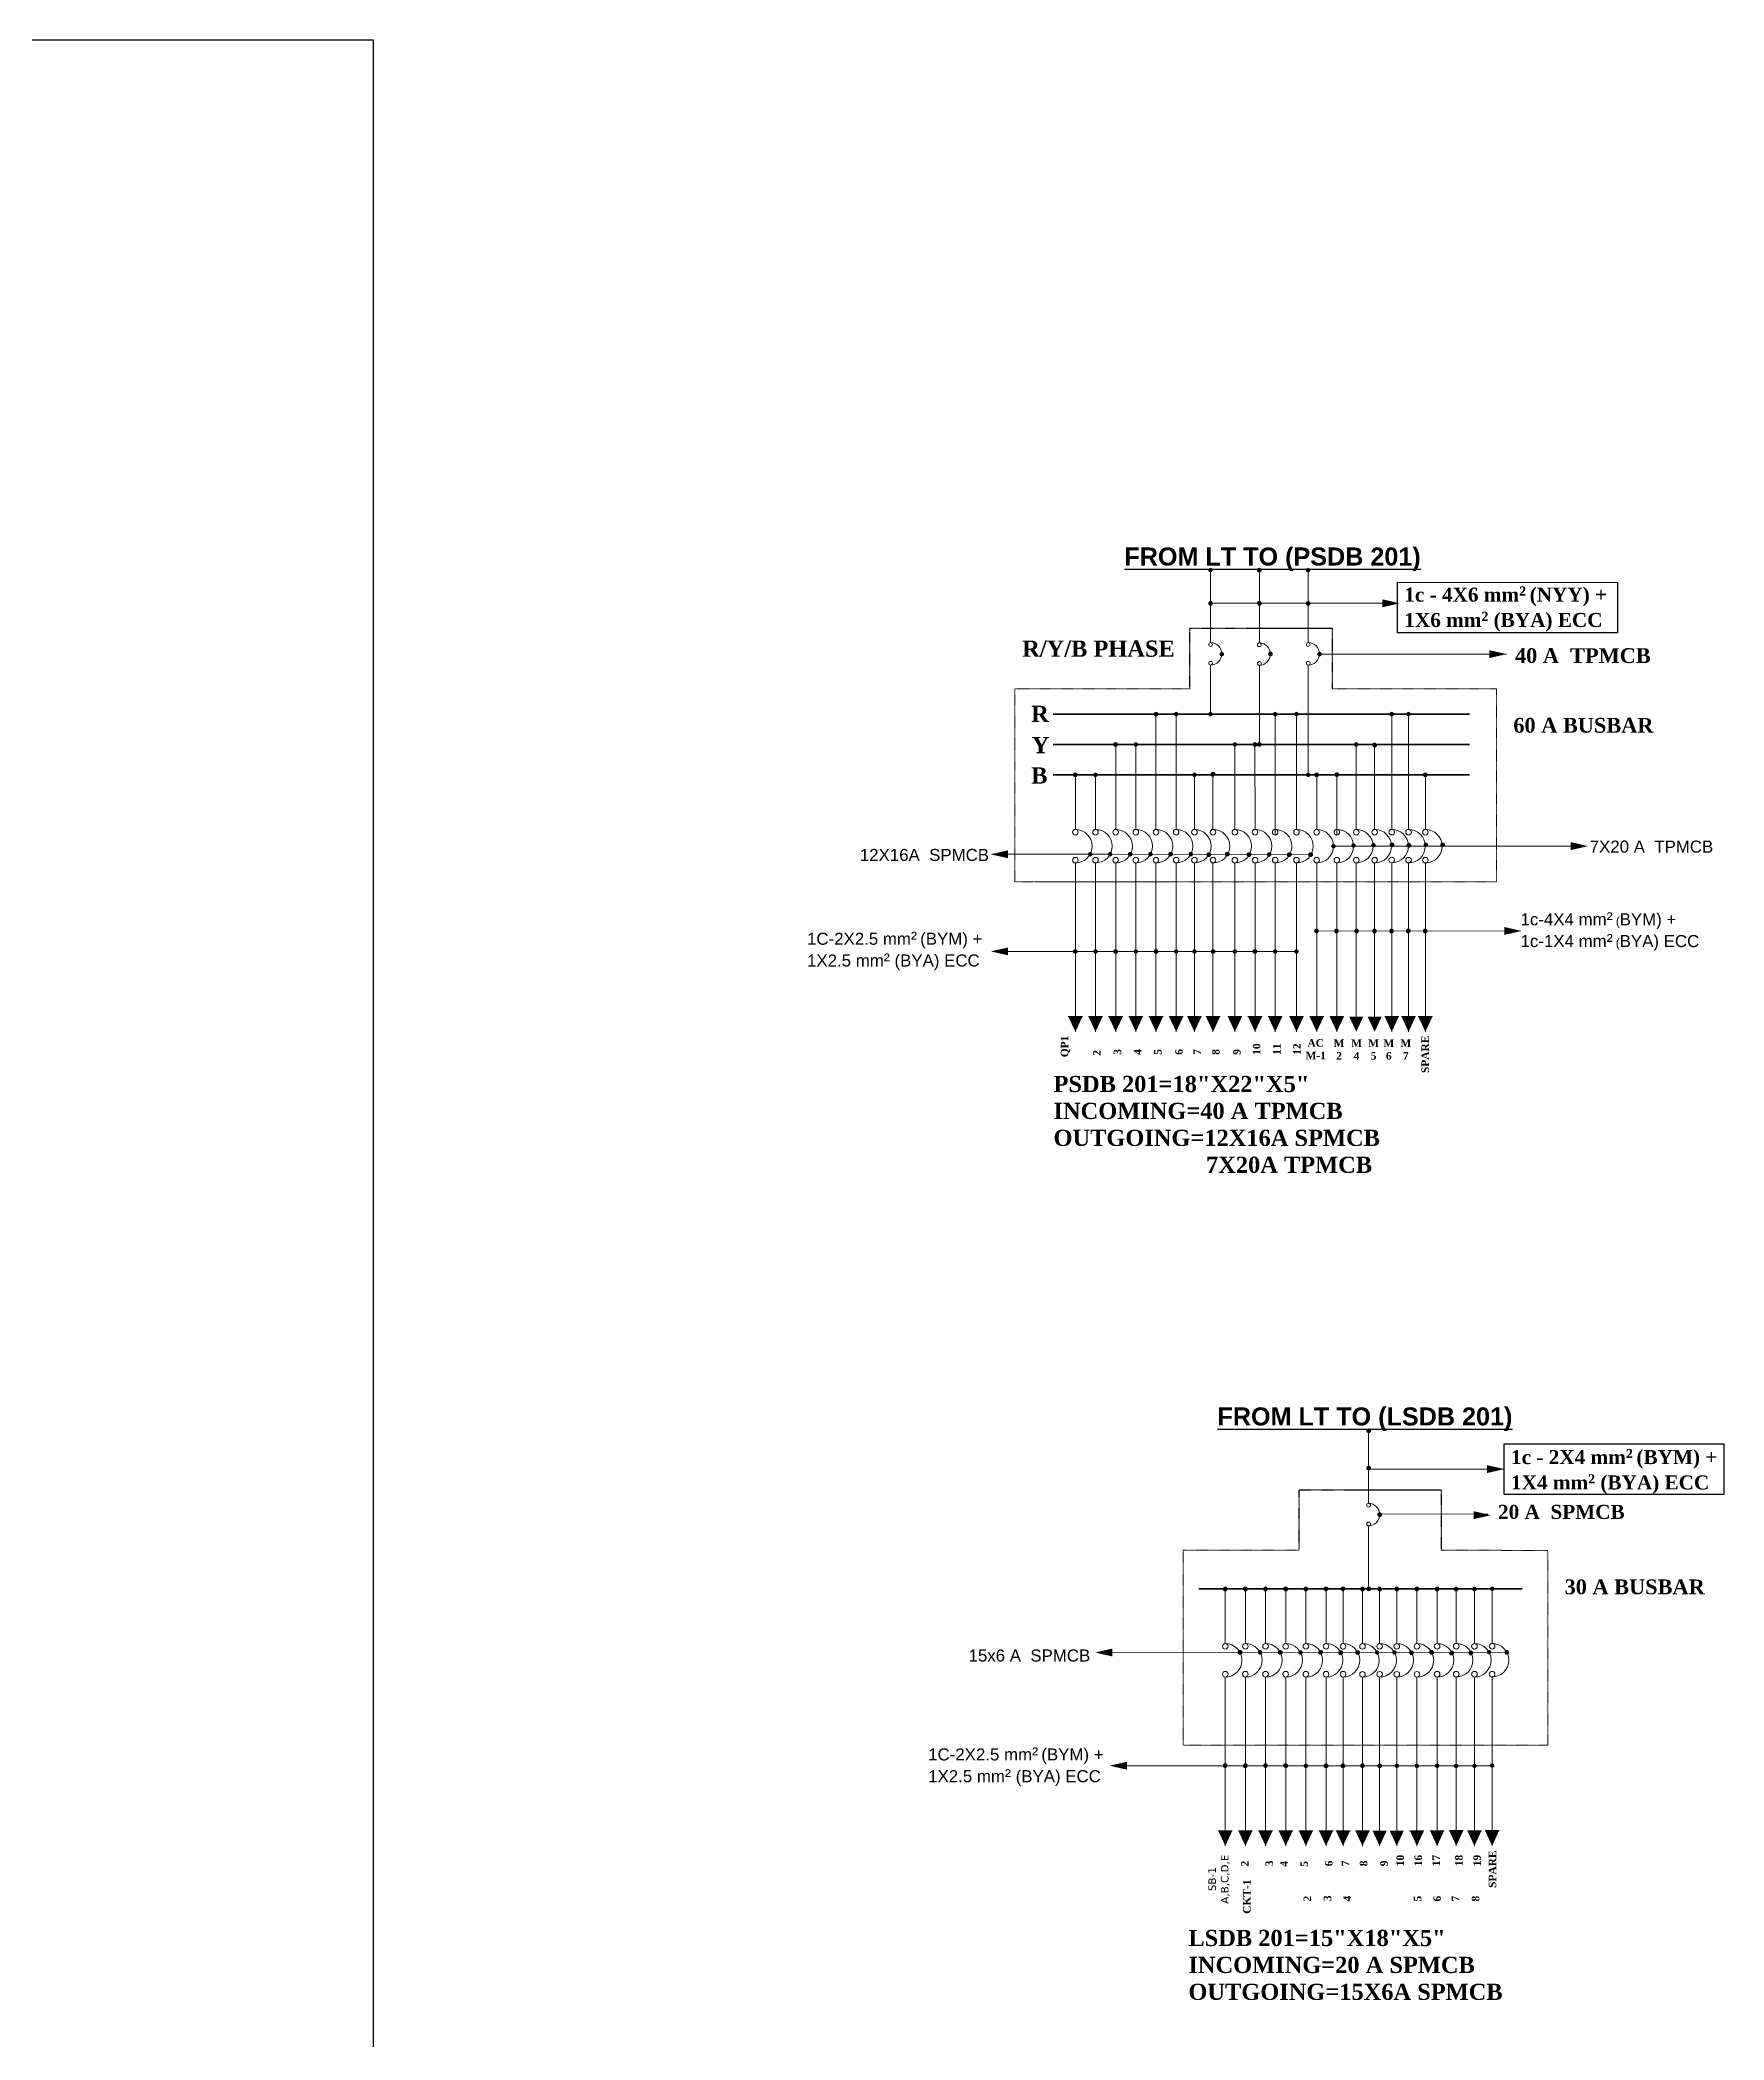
# Model space of a CAD drawing. Header units: inches. Extents: x -12 to 20935469, y -1604 to 24729220.
# Drawn here: x 20826106 to 20826774, y 24658641 to 24659435 of the extents above; entities that cross this region are included whole.
import ezdxf

# ---------------------------------------------------------------- set-up
doc = ezdxf.new("R2010")
doc.units = ezdxf.units.IN
doc.header["$LTSCALE"] = 0.03
doc.header["$MEASUREMENT"] = 0
for name, pattern in [('DASHDOT', [1, 0.5, -0.25, 0, -0.25]), ('DASHDOTX2', [2, 1, -0.5, 0, -0.5]), ('DOT', [0.25, 0, -0.25])]:
    doc.linetypes.add(name, pattern=pattern)
for name, color, linetype in [('AC TEXT', 151, 'DOT'), ('FDB', 5, 'Continuous'), ('H', 154, 'Continuous'), ('SSDB TXT', 7, 'Continuous'), ('TEXT', 7, 'Continuous')]:
    doc.layers.add(name, color=color, linetype=linetype)
for name, color, linetype, lineweight in [('CIRCUIT', 7, 'Continuous', 0), ('CKT-CABLE', 3, 'Continuous', 9), ('ELECT', 8, 'Continuous', 0), ('Hatch', 253, 'Continuous', 15), ('Power pts', 6, 'DASHDOTX2', 25), ('SB', 1, 'DASHDOT', 30)]:
    doc.layers.add(name, color=color, linetype=linetype, lineweight=lineweight)
doc.styles.add('MtXpl_Swis721_Lt_BT', font='swissl.ttf')
doc.styles.get("Standard").update_dxf_attribs({"font": 'timesbd.ttf'})

# ---------------------------------------------------------------- blocks, each defined once
blk = doc.blocks.new('CIRCUIT')
at = {"layer": 'CIRCUIT'}
h = blk.add_hatch(color=256, dxfattribs=at)
h.dxf.hatch_style = 1
h.paths.add_polyline_path([(-12531.4, -5028.75), (-12534.2, -5028.75), (-12531.4, -5034.78)])
h.paths.add_polyline_path([(-12528.61, -5028.75), (-12531.4, -5028.75), (-12531.4, -5034.78)])
at = {"layer": 'CIRCUIT', "linetype": 'ByBlock', "ltscale": 10}
for p, q in [((-12531.4, -4932.73), (-12531.4, -4954.43)), ((-12531.4, -4967.73), (-12531.4, -5028.75)), ((-12531.4, -5028.75), (-12531.4, -5034.78))]:
    blk.add_line(p, q, dxfattribs=at)
at = {"layer": 'CIRCUIT'}
blk.add_line((-12534.2, -5028.75), (-12528.61, -5028.75), dxfattribs=at)
at = {"layer": 'CIRCUIT', "linetype": 'ByBlock', "ltscale": 10}
for centre in [(-12531.4, -4955.54), (-12531.4, -4966.62)]:
    blk.add_circle(centre, 1.11, dxfattribs=at)
at = {"layer": 'CIRCUIT'}
blk.add_arc((-12531.41, -4961.08), 6.65, 270.0451, 89.9549, dxfattribs=at)
blk = doc.blocks.new('circle')
at = {"layer": 'H'}
h = blk.add_hatch(color=256, dxfattribs=at)
h.dxf.hatch_style = 1
h.paths.add_polyline_path([(20826700.3, 24643785.82, 1), (20826698.81, 24643785.82, 1)])
at = {"layer": 'CIRCUIT'}
blk.add_circle((20826699.55, 24643785.82), 0.744, dxfattribs=at)
blk = doc.blocks.new('LSDB CON')
at = {"layer": 'CIRCUIT'}
for p, q in [((20826699.36, 24647886.92), (20826699.36, 24647858.1)), ((20826699.36, 24647849.16), (20826699.36, 24647834.28)), ((20826699.36, 24647834.28), (20826699.36, 24647824.16))]:
    blk.add_line(p, q, dxfattribs=at)
for centre in [(20826699.36, 24647872.08), (20826699.36, 24647857.35), (20826699.36, 24647849.91)]:
    blk.add_circle(centre, 0.744, dxfattribs=at)
blk.add_arc((20826699.29, 24647853.63), 4.47, 270.92808, 89.07192, dxfattribs=at)
at = {"layer": 'AC TEXT'}
for p in [(-0.19, 4101.11), (-0.19, 4086.26), (4.2, 4067.81), (-0.19, 4038.34)]:
    blk.add_blockref('circle', p, dxfattribs=at)
blk = doc.blocks.new('PSDB CON')
at = {"layer": 'CIRCUIT'}
for p, q in [((20826882.06, 24643866.2), (20826882.06, 24643837.44)), ((20826901.42, 24643866.2), (20826901.42, 24643837.37)), ((20826920.83, 24643866.2), (20826920.83, 24643837.44)), ((20826882.06, 24643828.51), (20826882.06, 24643809.05)), ((20826901.42, 24643828.44), (20826901.42, 24643797.02)), ((20826920.83, 24643828.51), (20826920.83, 24643784.99))]:
    blk.add_line(p, q, dxfattribs=at)
for centre in [(20826882.06, 24643836.7), (20826901.42, 24643836.63), (20826920.83, 24643836.7), (20826882.06, 24643829.26), (20826901.42, 24643829.19), (20826920.83, 24643829.26)]:
    blk.add_circle(centre, 0.744, dxfattribs=at)
for centre in [(20826881.98, 24643832.98), (20826901.34, 24643832.91), (20826920.75, 24643832.98)]:
    blk.add_arc(centre, 4.47, 270.92808, 89.07192, dxfattribs=at)
at = {"layer": 'Hatch'}
blk.add_circle((20826886.5, 24643832.88), 0.744, dxfattribs=at)
at = {"layer": 'AC TEXT'}
for p in [(182.5, 80.39), (201.86, 80.39), (221.27, 80.39), (182.5, 67.24), (201.86, 67.24), (221.27, 67.24), (186.95, 47.06), (206.26, 47.09), (225.71, 47.06), (182.5, 23.23), (201.86, 11.21), (221.27, -0.82)]:
    blk.add_blockref('circle', p, dxfattribs=at)
blk = doc.blocks.new('A')
at = {"layer": 'Power pts'}
for points in [[(20826820.7, 24664131.25), (20826820.7, 24664155.24), (20826877.15, 24664155.24)], [(20826843.37, 24664155.24), (20826877.15, 24664155.24), (20826877.15, 24664131.25)]]:
    blk.add_lwpolyline(points, dxfattribs=at)

msp = doc.modelspace()

# ---------------------------------------------------------------- hatches: boundary and pattern name
at = {"layer": 'CIRCUIT', "linetype": 'ByBlock', "ltscale": 10}
h = msp.add_hatch(color=256, dxfattribs=at)
h.dxf.hatch_style = 1
h.paths.add_polyline_path([(20826532.96, 24659047.17), (20826530.16, 24659047.17), (20826532.96, 24659041.14)])
h.paths.add_polyline_path([(20826535.76, 24659047.17), (20826532.96, 24659047.17), (20826532.96, 24659041.14)])
h = msp.add_hatch(color=256, dxfattribs=at)
h.dxf.hatch_style = 1
h.paths.add_polyline_path([(20826540.96, 24659047.17), (20826538.16, 24659047.17), (20826540.96, 24659041.14)])
h.paths.add_polyline_path([(20826543.76, 24659047.17), (20826540.96, 24659047.17), (20826540.96, 24659041.14)])
h = msp.add_hatch(color=256, dxfattribs=at)
h.dxf.hatch_style = 1
h.paths.add_polyline_path([(20826548.96, 24659047.17), (20826546.16, 24659047.17), (20826548.96, 24659041.14)])
h.paths.add_polyline_path([(20826551.76, 24659047.17), (20826548.96, 24659047.17), (20826548.96, 24659041.14)])
h = msp.add_hatch(color=256, dxfattribs=at)
h.dxf.hatch_style = 1
h.paths.add_polyline_path([(20826556.96, 24659047.17), (20826554.16, 24659047.17), (20826556.96, 24659041.14)])
h.paths.add_polyline_path([(20826559.76, 24659047.17), (20826556.96, 24659047.17), (20826556.96, 24659041.14)])
h = msp.add_hatch(color=256, dxfattribs=at)
h.dxf.hatch_style = 1
h.paths.add_polyline_path([(20826564.22, 24659047.17), (20826561.42, 24659047.17), (20826564.22, 24659041.14)])
h.paths.add_polyline_path([(20826567.01, 24659047.17), (20826564.22, 24659047.17), (20826564.22, 24659041.14)])
h = msp.add_hatch(color=256, dxfattribs=at)
h.dxf.hatch_style = 1
h.paths.add_polyline_path([(20826571.59, 24659047.17), (20826568.79, 24659047.17), (20826571.59, 24659041.14)])
h.paths.add_polyline_path([(20826574.39, 24659047.17), (20826571.59, 24659047.17), (20826571.59, 24659041.14)])
h = msp.add_hatch(color=256, dxfattribs=at)
h.dxf.hatch_style = 1
h.paths.add_polyline_path([(20826580.28, 24659047.17), (20826577.48, 24659047.17), (20826580.28, 24659041.14)])
h.paths.add_polyline_path([(20826583.08, 24659047.17), (20826580.28, 24659047.17), (20826580.28, 24659041.14)])
h = msp.add_hatch(color=256, dxfattribs=at)
h.dxf.hatch_style = 1
h.paths.add_polyline_path([(20826588.28, 24659047.17), (20826585.48, 24659047.17), (20826588.28, 24659041.14)])
h.paths.add_polyline_path([(20826591.08, 24659047.17), (20826588.28, 24659047.17), (20826588.28, 24659041.14)])
h = msp.add_hatch(color=256, dxfattribs=at)
h.dxf.hatch_style = 1
h.paths.add_polyline_path([(20826596.28, 24659047.17), (20826593.48, 24659047.17), (20826596.28, 24659041.14)])
h.paths.add_polyline_path([(20826599.08, 24659047.17), (20826596.28, 24659047.17), (20826596.28, 24659041.14)])
h = msp.add_hatch(color=256, dxfattribs=at)
h.dxf.hatch_style = 1
h.paths.add_polyline_path([(20826604.75, 24659047.17), (20826601.95, 24659047.17), (20826604.75, 24659041.14)])
h.paths.add_polyline_path([(20826607.55, 24659047.17), (20826604.75, 24659047.17), (20826604.75, 24659041.14)])
h = msp.add_hatch(color=256, dxfattribs=at)
h.dxf.hatch_style = 1
h.paths.add_polyline_path([(20826612.75, 24659047.17), (20826609.95, 24659047.17), (20826612.75, 24659041.14)])
h.paths.add_polyline_path([(20826615.55, 24659047.17), (20826612.75, 24659047.17), (20826612.75, 24659041.14)])
h = msp.add_hatch(color=256, dxfattribs=at)
h.dxf.hatch_style = 1
h.paths.add_polyline_path([(20826620.75, 24659047.17), (20826617.95, 24659047.17), (20826620.75, 24659041.14)])
h.paths.add_polyline_path([(20826623.55, 24659047.17), (20826620.75, 24659047.17), (20826620.75, 24659041.14)])
h = msp.add_hatch(color=256, dxfattribs=at)
h.dxf.hatch_style = 1
h.paths.add_polyline_path([(20826628.47, 24659047.17), (20826625.67, 24659047.17), (20826628.47, 24659041.14)])
h.paths.add_polyline_path([(20826631.26, 24659047.17), (20826628.47, 24659047.17), (20826628.47, 24659041.14)])
h = msp.add_hatch(color=256, dxfattribs=at)
h.dxf.hatch_style = 1
h.paths.add_polyline_path([(20826635.76, 24659047.17), (20826632.97, 24659047.17), (20826635.76, 24659041.14)])
h.paths.add_polyline_path([(20826638.56, 24659047.17), (20826635.76, 24659047.17), (20826635.76, 24659041.14)])
h = msp.add_hatch(color=256, dxfattribs=at)
h.dxf.hatch_style = 1
h.paths.add_polyline_path([(20826642.54, 24659047.2), (20826639.75, 24659047.2), (20826642.54, 24659041.17)])
h.paths.add_polyline_path([(20826645.34, 24659047.2), (20826642.54, 24659047.2), (20826642.54, 24659041.17)])
h = msp.add_hatch(color=256, dxfattribs=at)
h.dxf.hatch_style = 1
h.paths.add_polyline_path([(20826649.22, 24659047.17), (20826646.42, 24659047.17), (20826649.22, 24659041.14)])
h.paths.add_polyline_path([(20826652.01, 24659047.17), (20826649.22, 24659047.17), (20826649.22, 24659041.14)])
h = msp.add_hatch(color=256, dxfattribs=at)
h.dxf.hatch_style = 1
h.paths.add_polyline_path([(20826655.9, 24659047.17), (20826653.1, 24659047.17), (20826655.9, 24659041.14)])
h.paths.add_polyline_path([(20826658.7, 24659047.17), (20826655.9, 24659047.17), (20826655.9, 24659041.14)])
h = msp.add_hatch(color=256, dxfattribs=at)
h.dxf.hatch_style = 1
h.paths.add_polyline_path([(20826637.73, 24658723.99), (20826634.93, 24658723.99), (20826637.73, 24658717.96)])
h.paths.add_polyline_path([(20826640.53, 24658723.99), (20826637.73, 24658723.99), (20826637.73, 24658717.96)])
h = msp.add_hatch(color=256, dxfattribs=at)
h.dxf.hatch_style = 1
h.paths.add_polyline_path([(20826644.54, 24658723.99), (20826641.74, 24658723.99), (20826644.54, 24658717.96)])
h.paths.add_polyline_path([(20826647.33, 24658723.99), (20826644.54, 24658723.99), (20826644.54, 24658717.96)])

# ---------------------------------------------------------------- linework, layer by layer
for p, q in [((20826548.96, 24659167.25), (20826548.96, 24659121.49)), ((20826556.96, 24659167.25), (20826556.96, 24659121.49)), ((20826596.28, 24659167.25), (20826596.28, 24659119.28)), ((20826604.75, 24659167.25), (20826604.75, 24659121.49)), ((20826642.54, 24659167.25), (20826642.54, 24659121.52)), ((20826649.22, 24659167.25), (20826649.22, 24659121.49)), ((20826533, 24659155.22), (20826532.96, 24659121.49)), ((20826540.96, 24659155.22), (20826540.96, 24659121.49)), ((20826540.96, 24659155.22), (20826540.96, 24659121.49)), ((20826580.28, 24659155.22), (20826580.28, 24659121.49)), ((20826588.22, 24659155.22), (20826588.28, 24659121.49)), ((20826628.47, 24659155.22), (20826628.47, 24659121.49)), ((20826635.76, 24659155.22), (20826635.76, 24659121.49)), ((20826564.22, 24659143.2), (20826564.22, 24659121.49)), ((20826571.59, 24659143.2), (20826571.59, 24659121.49)), ((20826612.75, 24659142.45), (20826612.75, 24659121.49)), ((20826620.75, 24659143.27), (20826620.75, 24659119.28)), ((20826655.9, 24659143.2), (20826655.9, 24659121.49)), ((20826524.96, 24659123.71), (20826524.96, 24659121.49)), ((20826530.21, 24659114.84), (20826530.21, 24659114.84)), ((20826577.46, 24659114.84), (20826577.46, 24659114.84)), ((20826532.96, 24659108.2), (20826532.96, 24659047.17)), ((20826540.96, 24659108.2), (20826540.96, 24659047.17)), ((20826548.96, 24659108.2), (20826548.96, 24659047.17)), ((20826556.96, 24659108.2), (20826556.96, 24659047.17)), ((20826564.22, 24659108.2), (20826564.22, 24659047.17)), ((20826571.59, 24659108.2), (20826571.59, 24659047.17)), ((20826580.28, 24659108.2), (20826580.28, 24659047.17)), ((20826588.28, 24659108.2), (20826588.28, 24659047.17)), ((20826596.28, 24659108.2), (20826596.28, 24659047.17)), ((20826604.75, 24659108.2), (20826604.75, 24659047.17)), ((20826612.75, 24659108.2), (20826612.75, 24659047.17)), ((20826620.75, 24659108.2), (20826620.75, 24659047.17)), ((20826628.47, 24659108.2), (20826628.47, 24659047.17)), ((20826635.76, 24659108.2), (20826635.76, 24659047.17)), ((20826642.54, 24659108.22), (20826642.54, 24659047.2)), ((20826649.22, 24659108.2), (20826649.22, 24659047.17)), ((20826655.9, 24659108.2), (20826655.9, 24659047.17)), ((20826539.57, 24659072.89), (20826539.57, 24659072.89)), ((20826530.16, 24659047.17), (20826535.76, 24659047.17)), ((20826532.96, 24659047.17), (20826532.96, 24659041.14)), ((20826538.16, 24659047.17), (20826543.76, 24659047.17)), ((20826540.96, 24659047.17), (20826540.96, 24659041.14)), ((20826546.16, 24659047.17), (20826551.76, 24659047.17)), ((20826548.96, 24659047.17), (20826548.96, 24659041.14)), ((20826554.16, 24659047.17), (20826559.76, 24659047.17)), ((20826556.96, 24659047.17), (20826556.96, 24659041.14)), ((20826561.42, 24659047.17), (20826567.01, 24659047.17)), ((20826564.22, 24659047.17), (20826564.22, 24659041.14)), ((20826568.79, 24659047.17), (20826574.39, 24659047.17)), ((20826571.59, 24659047.17), (20826571.59, 24659041.14)), ((20826577.48, 24659047.17), (20826583.08, 24659047.17)), ((20826580.28, 24659047.17), (20826580.28, 24659041.14)), ((20826585.48, 24659047.17), (20826591.08, 24659047.17)), ((20826588.28, 24659047.17), (20826588.28, 24659041.14)), ((20826593.48, 24659047.17), (20826599.08, 24659047.17)), ((20826596.28, 24659047.17), (20826596.28, 24659041.14)), ((20826596.28, 24659047.17), (20826596.28, 24659041.14)), ((20826601.95, 24659047.17), (20826607.55, 24659047.17)), ((20826604.75, 24659047.17), (20826604.75, 24659041.14)), ((20826609.95, 24659047.17), (20826615.55, 24659047.17)), ((20826612.75, 24659047.17), (20826612.75, 24659041.14)), ((20826617.95, 24659047.17), (20826623.55, 24659047.17)), ((20826620.75, 24659047.17), (20826620.75, 24659041.14)), ((20826620.75, 24659047.17), (20826620.75, 24659041.14)), ((20826639.75, 24659047.2), (20826645.34, 24659047.2)), ((20826642.54, 24659047.2), (20826642.54, 24659041.17)), ((20826646.42, 24659047.17), (20826652.01, 24659047.17)), ((20826649.22, 24659047.17), (20826649.22, 24659041.14)), ((20826653.1, 24659047.17), (20826658.7, 24659047.17)), ((20826655.9, 24659047.17), (20826655.9, 24659041.14)), ((20826637.73, 24658820.01), (20826637.73, 24658798.3)), ((20826644.54, 24658820.01), (20826644.54, 24658798.3)), ((20826576.45, 24658800.53), (20826576.45, 24658798.31)), ((20826588.91, 24658794.81), (20826588.91, 24658794.81)), ((20826604.91, 24658794.81), (20826604.91, 24658794.81)), ((20826637.73, 24658785.01), (20826637.73, 24658723.99)), ((20826644.54, 24658785.01), (20826644.54, 24658723.99)), ((20826583.06, 24658749.71), (20826583.06, 24658749.71)), ((20826637.73, 24658723.99), (20826637.73, 24658717.96)), ((20826644.54, 24658723.99), (20826644.54, 24658717.96))]:
    msp.add_line(p, q, dxfattribs=at)
for centre in [(20826532.96, 24659120.38), (20826540.96, 24659120.38), (20826548.96, 24659120.38), (20826556.96, 24659120.38), (20826564.22, 24659120.38), (20826571.59, 24659120.38), (20826580.28, 24659120.38), (20826588.28, 24659120.38), (20826596.28, 24659120.38), (20826604.75, 24659120.38), (20826612.75, 24659120.38), (20826620.75, 24659120.38), (20826628.47, 24659120.38), (20826635.76, 24659120.38), (20826642.54, 24659120.41), (20826649.22, 24659120.38), (20826655.9, 24659120.38), (20826532.96, 24659109.3), (20826540.96, 24659109.3), (20826548.96, 24659109.3), (20826556.96, 24659109.3), (20826564.22, 24659109.3), (20826571.59, 24659109.3), (20826580.28, 24659109.3), (20826588.28, 24659109.3), (20826596.28, 24659109.3), (20826604.75, 24659109.3), (20826612.75, 24659109.3), (20826620.75, 24659109.3), (20826628.47, 24659109.3), (20826635.76, 24659109.3), (20826642.54, 24659109.33), (20826649.22, 24659109.3), (20826655.9, 24659109.3), (20826637.73, 24658797.2), (20826644.54, 24658797.2), (20826637.73, 24658786.12), (20826644.54, 24658786.12)]:
    msp.add_circle(centre, 1.11, dxfattribs=at)
for centre in [(20826532.95, 24659114.84), (20826540.95, 24659114.84), (20826548.95, 24659114.84), (20826556.95, 24659114.84), (20826564.21, 24659114.84), (20826571.58, 24659114.84), (20826580.28, 24659114.84), (20826588.28, 24659114.84), (20826596.28, 24659114.84), (20826604.75, 24659114.84), (20826612.75, 24659114.84), (20826620.75, 24659114.84), (20826628.46, 24659114.84), (20826635.76, 24659114.84), (20826642.54, 24659114.87), (20826649.21, 24659114.84), (20826655.89, 24659114.84), (20826637.73, 24658791.66), (20826644.53, 24658791.66)]:
    msp.add_arc(centre, 6.65, 270.0451, 89.9549, dxfattribs=at)
at = {"layer": 'CKT-CABLE', "transparency": 33554666}
for p, q in [((20826570.64, 24659211.26), (20826644.86, 24659211.26)), ((20826613.85, 24659191.08), (20826688.07, 24659191.08)), ((20826483.79, 24659111.67), (20826530.79, 24659111.67)), ((20826530.05, 24659111.67), (20826610.35, 24659111.48)), ((20826619.39, 24659114.85), (20826716.84, 24659114.87)), ((20826611.91, 24659081.16), (20826692.06, 24659081.19)), ((20826490.27, 24659073.07), (20826548.96, 24659073.07)), ((20826547.77, 24659073.07), (20826604.75, 24659073.03)), ((20826633.36, 24658867.56), (20826687.19, 24658867.56)), ((20826637.75, 24658849.79), (20826680.73, 24658849.64)), ((20826526.95, 24658794.75), (20826688.25, 24658794.83)), ((20826536.52, 24658749.82), (20826682.38, 24658749.76)), ((20826630.19, 24658749.82), (20826634.54, 24658749.82)), ((20826632.65, 24658749.81), (20826638.61, 24658749.81)), ((20826646.17, 24658749.81), (20826653.85, 24658749.81))]:
    msp.add_line(p, q, dxfattribs=at)
at = {"layer": 'CKT-CABLE'}
for points in [[(20826645.72, 24659211.26, 0, 3.14, 0), (20826638.85, 24659211.26, 3.14, 3.14, 0)], [(20826688.1, 24659191.08, 0, 3.14, 0), (20826681.23, 24659191.08, 3.14, 3.14, 0)], [(20826483.34, 24659111.61, 0, 3.14, 0), (20826490.21, 24659111.61, 3.14, 3.14, 0)], [(20826720.48, 24659114.87, 0, 3.14, 0), (20826713.61, 24659114.87, 3.14, 3.14, 0)], [(20826694.09, 24659081.18, 0, 3.14, 0), (20826687.22, 24659081.18, 3.14, 3.14, 0)], [(20826483.4, 24659073.07, 0, 3.14, 0), (20826490.27, 24659073.07, 3.14, 3.14, 0)], [(20826687.22, 24658867.56, 0, 3.14, 0), (20826680.35, 24658867.56, 3.14, 3.14, 0)], [(20826681.95, 24658849.28, 0, 3.14, 0), (20826675.08, 24658849.28, 3.14, 3.14, 0)], [(20826524.81, 24658794.75, 0, 3.14, 0), (20826531.68, 24658794.75, 3.14, 3.14, 0)], [(20826530.58, 24658749.82, 0, 3.14, 0), (20826537.45, 24658749.82, 3.14, 3.14, 0)]]:
    msp.add_lwpolyline(points, format="xyseb", dxfattribs=at)
at = {"layer": 'Defpoints'}
msp.add_lwpolyline([(20823799.35, 24659434.87), (20826238.21, 24659434.87), (20826238.21, 24657853.57), (20823799.35, 24657853.57)], close=True, dxfattribs=at)
at = {"layer": 'ELECT', "color": 5, "linetype": 'ByBlock', "lineweight": 35, "ltscale": 10}
for p, q in [((20826508.1, 24659167.25), (20826556.22, 24659167.25)), ((20826514.49, 24659167.25), (20826673.38, 24659167.25)), ((20826555.77, 24659167.25), (20826588.22, 24659167.25)), ((20826508.1, 24659155.22), (20826556.96, 24659155.22)), ((20826514.49, 24659155.22), (20826673.38, 24659155.22)), ((20826555.77, 24659155.22), (20826588.22, 24659155.22)), ((20826508.1, 24659143.2), (20826556.96, 24659143.2)), ((20826514.49, 24659143.2), (20826673.38, 24659143.2)), ((20826555.77, 24659143.2), (20826588.22, 24659143.2)), ((20826566.01, 24658820.02), (20826634.54, 24658820.02)), ((20826632.65, 24658820.01), (20826694.33, 24658820.01))]:
    msp.add_line(p, q, dxfattribs=at)
at = {"layer": 'Power pts', "lineweight": 0}
for points in [[(20826555.77, 24659100.72), (20826492.95, 24659100.72), (20826492.95, 24659177.32), (20826562.4, 24659177.32)], [(20826618.85, 24659177.32), (20826684.13, 24659177.32), (20826684.13, 24659100.72), (20826500.95, 24659100.72)], [(20826630.93, 24658757.92), (20826559.74, 24658757.92), (20826559.74, 24658835.32), (20826605.76, 24658835.32)], [(20826662.22, 24658835.32), (20826704.47, 24658835.31), (20826704.47, 24658757.91), (20826630.93, 24658757.92)]]:
    msp.add_lwpolyline(points, dxfattribs=at)
at = {"layer": 'SB', "color": 1, "linetype": 'ByBlock', "lineweight": -2}
for points in [[(20826644.89, 24659219.59), (20826732.12, 24659219.55), (20826732.12, 24659199.49), (20826644.89, 24659199.53)], [(20826687.22, 24658877.59), (20826774.44, 24658877.54), (20826774.44, 24658857.49), (20826687.22, 24658857.53)]]:
    msp.add_lwpolyline(points, close=True, dxfattribs=at)

# ---------------------------------------------------------------- block references
at = {"layer": 'AC TEXT'}
for name, p in [('PSDB CON', (-311.42, 15358.2)), ('circle', (-150.59, 15381.43)), ('circle', (-142.59, 15381.43)), ('circle', (-103.27, 15381.43)), ('circle', (-94.8, 15381.42)), ('circle', (-57.01, 15381.43)), ('circle', (-50.36, 15381.43)), ('circle', (-166.59, 15369.41)), ('circle', (-158.59, 15369.41)), ('circle', (-158.59, 15369.41)), ('circle', (-119.27, 15369.41)), ('circle', (-111.27, 15369.42)), ('circle', (-71.09, 15369.41)), ('circle', (-63.79, 15369.17)), ('circle', (-182.59, 15357.38)), ('circle', (-174.59, 15357.38)), ('circle', (-135.34, 15357.38)), ('circle', (-127.97, 15357.56)), ('circle', (-86.8, 15357.38)), ('circle', (-78.8, 15357.39)), ('circle', (-43.65, 15357.38)), ('circle', (-176.76, 15325.85)), ('circle', (-168.76, 15325.85)), ('circle', (-160.76, 15325.85)), ('circle', (-152.76, 15325.85)), ('circle', (-144.76, 15325.85)), ('circle', (-136.76, 15325.85)), ('circle', (-129.62, 15325.65)), ('circle', (-122.25, 15325.85)), ('circle', (-113.67, 15325.66)), ('circle', (-105.67, 15325.69)), ('circle', (-97.67, 15325.66)), ('circle', (-89.2, 15325.66)), ('circle', (-80.16, 15329.03)), ('circle', (-72.15, 15329.33)), ('circle', (-64.26, 15329.41)), ('circle', (-56.89, 15329.55)), ('circle', (-50.23, 15329.36)), ('circle', (-43.45, 15329.52)), ('circle', (-36.77, 15329.52)), ('circle', (-86.9, 15295.34)), ('circle', (-78.9, 15295.35)), ('circle', (-71.01, 15295.36)), ('circle', (-63.89, 15295.37)), ('circle', (-57.11, 15295.37)), ('circle', (-50.43, 15295.37)), ('circle', (-43.75, 15295.37)), ('circle', (-182.59, 15287.25)), ('circle', (-174.59, 15287.25)), ('circle', (-166.59, 15287.25)), ('circle', (-158.59, 15287.25)), ('circle', (-150.59, 15287.25)), ('circle', (-142.59, 15287.25)), ('circle', (-135.34, 15287.25)), ('circle', (-127.97, 15287.25)), ('circle', (-119.27, 15287.2)), ('circle', (-111.27, 15287.2)), ('circle', (-103.27, 15287.21)), ('circle', (-94.8, 15287.22)), ('LSDB CON', (-65.99, 10995.86)), ('circle', (-123.1, 15034.15)), ('circle', (-115.1, 15034.15)), ('circle', (-107.1, 15034.15)), ('circle', (-99.1, 15034.15)), ('circle', (-91.09, 15034.15)), ('circle', (-83.1, 15034.15)), ('circle', (-83.1, 15034.15)), ('circle', (-76.35, 15034.15)), ('circle', (-68.62, 15034.15)), ('circle', (-61.82, 15034.14)), ('circle', (-55.02, 15034.14)), ('circle', (-47.01, 15034.14)), ('circle', (-39, 15034.15)), ('circle', (-31.41, 15034.15)), ('circle', (-24.18, 15034.15)), ('circle', (-17.17, 15034.2)), ('circle', (-117.23, 15008.98)), ('circle', (-109.23, 15008.98)), ('circle', (-101.23, 15008.99)), ('circle', (-93.22, 15008.94)), ('circle', (-85.24, 15009.01)), ('circle', (-77.27, 15008.85)), ('circle', (-70.52, 15008.9)), ('circle', (-62.79, 15008.92)), ('circle', (-55.9, 15008.94)), ('circle', (-49.16, 15008.89)), ('circle', (-41.16, 15009)), ('circle', (-33.21, 15008.72)), ('circle', (-25.61, 15008.72)), ('circle', (-18.36, 15009.04)), ('circle', (-11.31, 15009.02)), ('circle', (-123.1, 14964)), ('circle', (-115.1, 14964.01)), ('circle', (-107.1, 14964.01)), ('circle', (-99.1, 14964.02)), ('circle', (-91.09, 14963.95)), ('circle', (-83.1, 14963.95)), ('circle', (-76.35, 14964)), ('circle', (-68.62, 14964.02)), ('circle', (-61.82, 14963.95)), ('circle', (-55.02, 14963.95)), ('circle', (-47.01, 14963.94)), ('circle', (-39, 14963.95)), ('circle', (-31.41, 14963.95)), ('circle', (-24.18, 14963.95)), ('circle', (-17.17, 14964.04))]:
    msp.add_blockref(name, p, dxfattribs=at)
at = {"layer": 'CIRCUIT', "linetype": 'ByBlock', "ltscale": 10}
for p in [(20839048.36, 24664075.92), (20839056.36, 24664075.92), (20839107.86, 24663752.75), (20839115.86, 24663752.75), (20839123.86, 24663752.75), (20839131.86, 24663752.75), (20839139.87, 24663752.75), (20839147.86, 24663752.75), (20839154.61, 24663752.75), (20839162.33, 24663752.71), (20839183.95, 24663752.74), (20839191.95, 24663752.75), (20839199.55, 24663752.79), (20839206.77, 24663752.75), (20839213.79, 24663752.79)]:
    msp.add_blockref('CIRCUIT', p, dxfattribs=at)
at = {"layer": 'SSDB TXT'}
for p in [(-258.31, -4953.92), (-214.94, -5295.93)]:
    msp.add_blockref('A', p, dxfattribs=at)

# ---------------------------------------------------------------- texts
at = {"layer": 'FDB', "color": 3, "char_height": 7.1503, "width": 320.2943, "attachment_point": 1}
for s, insert in [('{\\fArial|b1|i0|c0|p34;\\LFROM LT TO (PSDB 201)}', (20826536.41, 24659233.41)), ('{\\fArial|b1|i0|c0|p34;\\LFROM LT TO (LSDB 201)}', (20826573.36, 24658892.05))]:
    msp.add_mtext(s, dxfattribs=dict(at, insert=insert))
at = {"layer": 'TEXT', "style": 'MtXpl_Swis721_Lt_BT'}
msp.add_text('15x6 A  SPMCB', height=4.7862, dxfattribs=at).set_placement((20826474.56, 24658791.17))
at = {"layer": 'TEXT', "color": 0, "char_height": 5.5714, "width": 251.3301, "attachment_point": 1}
for s, insert in [('1c - 4X6 mm{\\H1.0833x;²\\fMS Shell Dlg 2|b0|i0|c0|p0;\\H0.65385x; }(NYY) +\\P1X6 mm{\\H1.0833x;²} (BYA) ECC', (20826647.54, 24659217.95)), ('1c - 2X4 mm{\\H1.0833x;²\\fMS Shell Dlg 2|b0|i0|c0|p0;\\H0.65385x; }(BYM) +\\P1X4 mm{\\H1.0833x;²} (BYA) ECC', (20826689.91, 24658875.57)), ('20 A  SPMCB', (20826684.75, 24658853.37))]:
    msp.add_mtext(s, dxfattribs=dict(at, insert=insert))
at = {"layer": 'TEXT', "attachment_point": 1}
for s, insert, char_height, width in [('R/Y/B PHASE', (20826495.86, 24659196.46), 6.4138, 63786.5102), ('40 A  TPMCB', (20826691.46, 24659193.43), 5.8655, 63786.5102), ('R', (20826499.43, 24659170.59), 6.41, 63786.5102), ('60 A BUSBAR', (20826690.82, 24659165.76), 5.8655, 63786.5102), ('Y', (20826499.62, 24659158.16), 6.41, 63786.5102), ('B', (20826499.43, 24659146.1), 6.41, 63786.5102), ('{\\fSwis721 Lt BT|b0|i0|c0|p34;12X16A  SPMCB\\P\\H1.00001x;\\C0;\\P\\fArial|b0|i0|c0|p34;\\H0.8571x;\\C256;          }', (20826431.41, 24659113.76), 4.7862, 76.3934), ('{\\fSwis721 Lt BT|b0|i0|c0|p34;7X20 A  TPMCB\\P\\H1.00001x;\\C0;\\P\\fArial|b0|i0|c0|p34;\\H0.8571x;\\C256;          }', (20826721.13, 24659117.06), 4.7862, 76.3934), ('{\\fSwis721 Lt BT|b0|i0|c0|p34;\\C0;1c-4X4 mm\\H1.0833x;²\\fMS Shell Dlg 2|b0|i0|c0|p0;\\H0.65385x; (\\fSwis721 Lt BT|b0|i0|c0|p34;\\H1.4118x;BYM) +\\H1.00001x;\\P\\H0.99999x;1c-1X4 mm\\H1.0833x;²\\fMS Shell Dlg 2|b0|i0|c0|p0;\\H0.65385x; (\\fSwis721 Lt BT|b0|i0|c0|p34;\\H1.4118x;BYA) ECC\\H1.00001x;\\P\\P\\fArial|b0|i0|c0|p34;\\H0.8571x;\\C256;          }', (20826693.68, 24659088.61), 4.78621, 99.1199), ('{\\fSwis721 Lt BT|b0|i0|c0|p34;\\C0;1C-2X2.5 mm\\H1.0833x;²\\fMS Shell Dlg 2|b0|i0|c0|p0;\\H0.65385x; \\fSwis721 Lt BT|b0|i0|c0|p34;\\H1.4118x;(BYM) +\\P1X2.5 mm\\H1.0833x;²\\H0.92311x; (BYA) ECC\\P\\fArial|b0|i0|c0|p34;\\H0.8571x;\\C256;          }', (20826410.44, 24659080.89), 4.78621, 76.3934), ('\\pxqc;AC\\PM-1{\\H0.8571x;    }', (20826605.61, 24659038.22), 3, 13.494), ('\\pxqc;M\\P2\\P{\\H0.8571x;        }', (20826618.33, 24659038.12), 3, 6.6096), ('\\pxqc;M\\P4\\P{\\H0.8571x;        }', (20826625.26, 24659038.12), 3, 6.6096), ('\\pxqc;M\\P5\\P{\\H0.8571x;        }', (20826632.02, 24659038.12), 3, 6.6096), ('\\pxqc;M\\P6\\P{\\H0.8571x;        }', (20826638.06, 24659038.12), 3, 6.6096), ('\\pxqc;M\\P7\\P{\\H0.8571x;        }', (20826644.81, 24659038.12), 3, 6.6096), ('PSDB 201=18"X22"X5"\\PINCOMING=40 A TPMCB\\POUTGOING=12X16A SPMCB\\P                         7X20A TPMCB\\P                        ', (20826508.28, 24659023.65), 6.4138, 63786.5102), ('30 A BUSBAR', (20826711.16, 24658823.75), 5.8655, 63786.5102), ('{\\fSwis721 Lt BT|b0|i0|c0|p34;\\C0;1C-2X2.5 mm\\H1.0833x;²\\fMS Shell Dlg 2|b0|i0|c0|p0;\\H0.65385x; \\fSwis721 Lt BT|b0|i0|c0|p34;\\H1.4118x;(BYM) +\\P1X2.5 mm\\H1.0833x;²\\H0.92311x; (BYA) ECC\\P\\fArial|b0|i0|c0|p34;\\H0.8571x;\\C256;          }', (20826458.53, 24658757.09), 4.78621, 76.3934), ('LSDB 201=15"X18"X5"\\PINCOMING=20 A SPMCB\\POUTGOING=15X6A SPMCB\\P                        \\P                    ', (20826561.83, 24658684.64), 6.4138, 63786.5102)]:
    msp.add_mtext(s, dxfattribs=dict(at, insert=insert, char_height=char_height, width=width))
at = {"layer": 'TEXT', "char_height": 3, "width": 6.6096, "attachment_point": 1, "rotation": 90}
for s, insert in [('\\pxqc;QP1\\P{\\H0.8571x;        }', (20826511.16, 24659032.03)), ('SPARE{\\H0.8571x;          }', (20826654.33, 24659024.77)), ('2{\\H0.8571x;          }', (20826523.99, 24659031.63)), ('3{\\H0.8571x;      }', (20826532.17, 24659032.03)), ('4{\\H0.8571x;       }', (20826540.17, 24659032.03)), ('5{\\H0.8571x;       }', (20826548.17, 24659032.03)), ('6{\\H0.8571x;         }', (20826556.56, 24659032.03)), ('7{\\H0.8571x;         }', (20826563.81, 24659032.03)), ('8{\\H0.8571x;         }', (20826571.18, 24659032.03)), ('9{\\H0.8571x;         }', (20826579.54, 24659032.03)), ('10{\\H0.8571x;      }', (20826587.41, 24659032.03)), ('11{\\H0.8571x;       }', (20826595.41, 24659032.03)), ('12{\\H0.8571x;       }', (20826603.41, 24659032.03)), ('10', (20826644.4, 24658709.9)), ('16', (20826651.59, 24658709.9)), ('17', (20826658.71, 24658709.9)), ('18', (20826667.72, 24658709.9)), ('19', (20826674.94, 24658709.9)), ('SPARE {\\H0.8571x;    }', (20826681.03, 24658701.32)), ('\\pxqc;2{\\H0.8571x;\\P          }', (20826582.72, 24658707.63)), ('3{\\H0.8571x;    }', (20826592.42, 24658709.9)), ('\\pxqc;4{\\H0.8571x; \\P       }', (20826598.28, 24658707.54)), ('\\pxqc;5{\\H0.8571x; \\P       }', (20826606.29, 24658707.54)), ('6{\\H0.8571x;     }', (20826616.03, 24658709.9)), ('7', (20826622.67, 24658709.9)), ('8', (20826629.86, 24658709.9)), ('9', (20826638.02, 24658709.9)), ('\\pxqc;\\PCKT-1{\\H0.8571x;         }', (20826578.55, 24658694.52)), ('2{\\H0.8571x;  }', (20826607.54, 24658695.91)), ('3{\\H0.8571x;        }', (20826615.54, 24658696.07)), ('4{\\H0.8571x;  }', (20826623.38, 24658695.91)), ('5{\\H0.8571x; }', (20826651.3, 24658695.91)), ('6', (20826659.07, 24658695.91)), ('7', (20826666.32, 24658695.91)), ('8', (20826674.32, 24658695.91))]:
    msp.add_mtext(s, dxfattribs=dict(at, insert=insert))
at = {"layer": 'TEXT', "insert": (20826569.74, 24658697.34), "char_height": 3, "attachment_point": 1, "rotation": 90}
msp.add_mtext_dynamic_manual_height_columns('\\pxqc;{\\fVerdana|b0|i0|c0|p34;SB-1\\PA,B,C,D,E}', width=14.8534, gutter_width=0.0767, heights=[0], dxfattribs=at)

doc.saveas('drawing.dxf')
